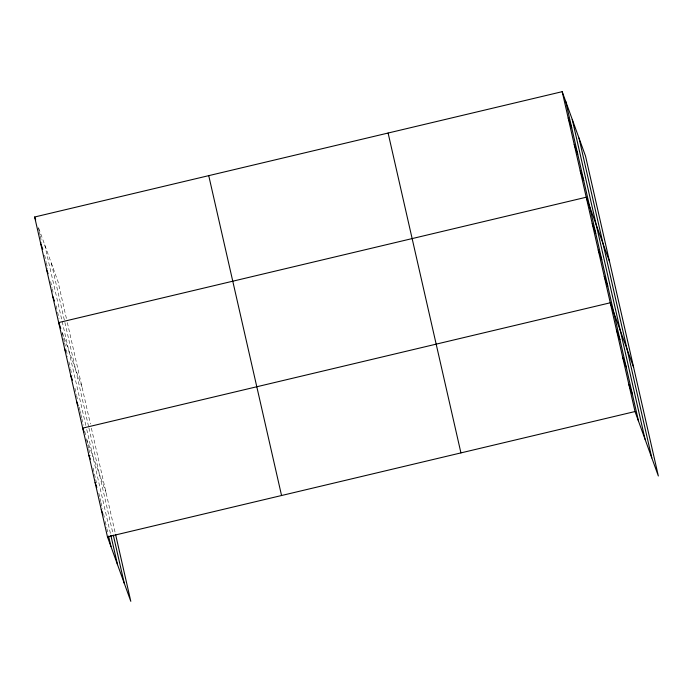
<?xml version="1.0" encoding="UTF-8"?>
<svg xmlns="http://www.w3.org/2000/svg" width="693" height="693" viewBox="0 0 693 693"><rect width="100%" height="100%" fill="white"/><g stroke="black" fill="none" stroke-linecap="round" stroke-linejoin="round"><path stroke-width="0.52" stroke-dasharray="3.46 2.6" d="M62.188 332.25L82.008 387.015M86.582 438.816L106.046 492.567M66.389 318.408L57.978 281.462L38.158 226.698L39.12 230.916M67.351 322.626L90.419 423.96M91.381 428.179L115.324 533.35M51.438 263.392L64.657 321.439M64.899 322.496L88.687 427.001M88.929 428.057L113.072 534.104M44.699 244.768L86.27 427.382M86.755 429.495L110.611 534.312M39.362 231.973L40.081 235.144M40.324 236.2L41.762 242.533M44.647 255.197L46.084 261.53M46.327 262.586L47.774 268.919M50.65 281.583L52.096 287.924M52.339 288.972L53.058 292.143M56.185 305.864L57.38 311.14M57.623 312.196L59.061 318.529M62.431 333.307L63.392 337.534M63.626 338.591L64.354 341.753M64.588 342.81L66.034 349.142M66.277 350.199L67.715 356.531M68.919 361.807L70.357 368.139M70.599 369.196L72.037 375.528M74.922 388.201L76.369 394.534M76.611 395.59L77.33 398.752M79.253 407.198L79.972 410.369M80.215 411.417L80.691 413.53M80.934 414.587L81.653 417.758M81.895 418.806L83.333 425.147M84.78 431.479L85.975 436.755M86.694 439.899L87.647 444.083M87.89 445.131L88.6 448.267M88.834 449.315L90.263 455.587M93.122 468.139L95.504 478.594M95.738 479.643L96.457 482.778M98.839 493.234L99.792 497.418M100.026 498.458L100.745 501.602M100.979 502.642L102.408 508.922M103.837 515.194L104.314 517.281M105.267 521.465L106.696 527.745M106.93 528.785L107.649 531.921"/><path stroke-width="1.04" d="M115.566 534.398L130.804 601.325L107.467 536.876L34.65 217.004L562.196 91.675L585.533 156.124L658.35 475.996L635.022 411.538L562.196 91.675M107.467 536.876L635.022 411.538M568.208 118.061L571.716 127.755M574.211 144.456L577.719 154.141M580.223 170.842L583.731 180.535M609.563 261.685L586.226 197.228L58.68 322.566L60.785 328.378M592.238 223.622L595.746 233.307M598.241 250.008L601.749 259.702M604.253 276.394L607.761 286.088M633.593 367.238L610.256 302.789L82.71 428.118L84.113 431.999M616.449 329.972L619.958 339.665M622.643 357.164L626.151 366.857M628.828 384.355L632.337 394.04M34.65 217.004L35.698 219.915M40.662 243.399L42.767 249.211M46.665 269.785L48.068 273.657M52.677 296.171L54.426 301.022M64.692 348.951L65.393 350.892M70.695 375.337L72.453 380.188M76.706 401.732L78.11 405.604M88.903 455.31L90.307 459.182M95.088 482.493L96.847 487.344M101.282 509.684L103.032 514.527M578.984 138.054L651.81 457.926M572.245 119.439L645.07 439.301M565.705 101.369L638.53 421.231M388.106 133.03L460.932 452.901M208.74 175.65L281.557 495.512M113.306 535.152L124.264 583.255M110.854 535.36L117.515 564.639M108.593 536.105L110.975 546.569"/></g></svg>
